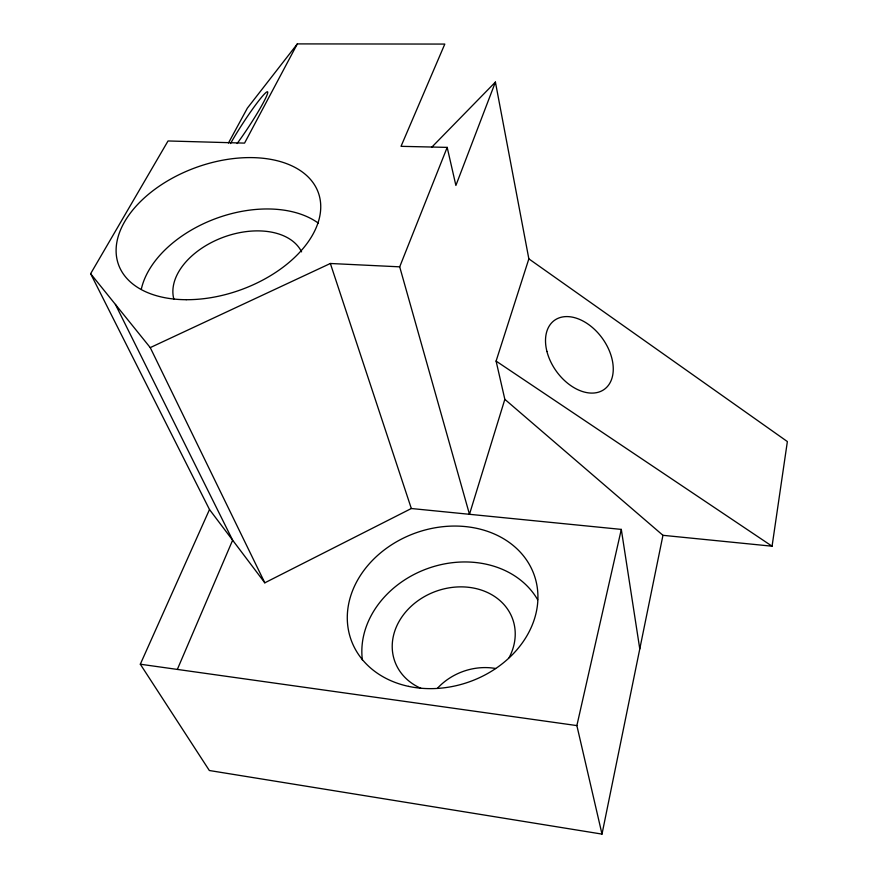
<?xml version="1.0" encoding="UTF-8"?>
<svg xmlns="http://www.w3.org/2000/svg" width="878" height="878" viewBox="0 0 878 878"><rect width="100%" height="100%" fill="white"/><g stroke="black" fill="none" stroke-linecap="round" stroke-linejoin="round"><path stroke-width="1.32" d="M528.852 258.856L496.092 361.088L504.839 399.336L662.956 535.317L772.069 546.204L787.368 441.568L528.852 258.856L495.411 82.071L431.537 147.438M495.411 82.071L455.891 185.456L447.187 147.383L401.026 146.33L444.806 44.076L297.335 43.9L244.556 143.114L168.038 140.963L90.632 273.695L209.491 509.536L140.315 664.218L209.348 770.511L602.001 834.1L662.956 535.317M602.001 834.1L576.868 725.59L621.306 529.401L411.332 508.516L264.816 582.816L209.491 509.536M504.839 399.336L469.478 514.299L399.699 266.835L447.187 147.383M177.334 669.42L232.637 540.189L115.424 304.425M228.456 143.015L247.355 108.148L297.335 43.9M90.632 273.695L150.248 347.611L330.358 263.488L399.699 266.835M140.315 664.218L576.868 725.59M496.092 361.088L772.069 546.204M150.248 347.611L264.816 582.816M330.358 263.488L411.332 508.516M621.306 529.401L639.777 648.93M420.891 688.33A62.612 52.043 -19.6 0 1 400.511 619.034A62.612 52.043 -19.6 0 1 482.527 590.477A62.612 52.043 -19.6 0 1 509.119 657.611M437.694 688.012A57.849 50.287 -20.7 0 1 495.598 668.487M362.394 660.102A93.957 78.153 -19.7 0 1 429.035 568.044A93.957 78.153 -19.7 0 1 537.632 599.685M230.541 143.553A38.972 3.402 -56.8 0 1 259.24 100.114A38.972 3.402 -56.8 0 1 264.673 100.092A38.972 3.402 -56.8 0 1 237.126 143.531M173.888 299.266A68.232 43.549 -20.1 0 1 223.188 237.312A68.232 43.549 -20.1 0 1 301.582 251.865M141.38 288.884A102.419 65.4 -20.1 0 1 215.67 218.6A102.419 65.4 -20.1 0 1 318.396 223.188M546.939 351.485A42.561 28.283 54.1 0 0 604.031 389.536A42.561 28.283 54.1 0 0 587.152 323.51A42.561 28.283 54.1 0 0 546.939 351.485M408.599 686.376A97.129 79.141 -19.3 0 0 536.732 584.353A97.129 79.141 -19.3 0 0 382.501 551.307A97.129 79.141 -19.3 0 0 408.599 686.376M186.202 299.705A106.183 65.126 -19.8 0 0 318.648 193.588A106.183 65.126 -19.8 0 0 150.434 192.699A106.183 65.126 -19.8 0 0 186.202 299.705"/></g></svg>
